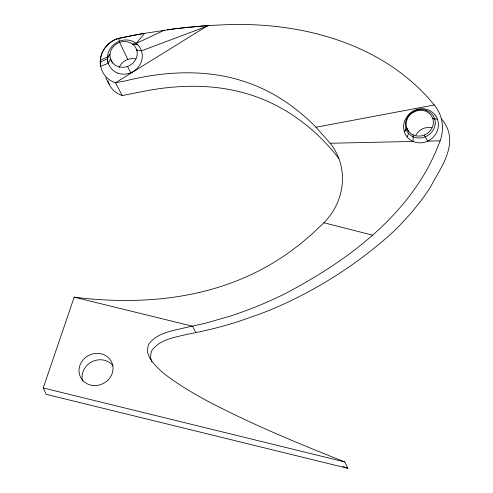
<?xml version="1.0" encoding="UTF-8"?>
<svg xmlns="http://www.w3.org/2000/svg" width="493" height="493" viewBox="0 0 493 493"><rect width="100%" height="100%" fill="white"/><g stroke="black" fill="none" stroke-linecap="round" stroke-linejoin="round"><path stroke-width="0.74" d="M134.799 35.126L118.215 38.485A24.243 22.727 -34.8 0 0 100.35 60.269L100.27 62.149A24.348 22.832 -35.3 0 0 100.658 66.185L108.287 63.314L110.549 59.006A13.829 12.652 -25.6 0 1 116.206 44.08A13.829 12.652 -25.6 0 1 132.58 44.179M208.323 25.55L222.62 24.872C299.787 21.113 383.683 42.983 434.259 104.984A39.311 36.864 -35.3 0 1 440.095 140.856A203.806 191.118 -35.3 0 1 425.126 172.76C393.704 226.373 341.101 263.847 287.228 292.577A374.477 351.152 -35.3 0 1 229.239 316.407L205.02 323.346L184.536 327.845C171.798 330.988 156.287 332.978 148.375 344.761L147.278 350.72C148.935 360.087 156.361 366.644 163.035 372.751C176.734 383.788 192.005 392.588 207.387 401.012C251.794 424.356 298.265 443.447 344.835 461.959L347.898 468.35L46.28 394.351L43.218 387.96L74.19 297.18C131.649 304.329 191.832 300.767 245.372 277.226A232.961 218.467 -35.3 0 0 286.908 253.981L299.744 244.46L312.075 234.052L323.907 222.762A62.901 58.987 -35.3 0 0 330.205 143.26L316.019 127.243C301.414 112.367 284.59 99.611 265.893 90.311A178.577 167.466 -35.3 0 0 231.821 77.919C197.138 69.482 160.669 72.194 126.276 80.692L115.485 82.787A24.249 22.74 -35.3 0 1 100.326 60.411A24.249 22.74 -35.3 0 1 118.647 38.331M407.144 136.925A17.501 16.411 -35.1 0 1 404.408 132.007L406.004 129.074A14.95 13.681 -25.6 0 0 408.549 133.406L407.138 136.931A17.853 16.744 -35.2 0 0 413.091 141.448A17.711 16.614 -35.2 0 0 427.702 141.127L440.095 140.856M100.27 62.149L107.456 58.772L110.007 54.168L107.499 56.905L100.338 60.269M112.515 63.11L110.549 59.006A13.798 12.627 -25.6 0 0 127.57 66.432A13.798 12.627 -25.6 0 0 136.925 56.22A13.798 12.627 -25.6 0 0 132.617 44.148L136.222 43.415L144.572 33.333L175.57 28.656L207.793 25.587L115.485 82.787L122.239 95.55L140.856 91.889A275.698 252.256 -25.6 0 1 159.541 88.654C182.718 85.449 206.438 85.227 229.485 89.547A179.612 164.342 -25.6 0 1 268.679 101.804C296.324 114.407 320.314 134.416 338.808 158.426M406.035 129.061A15.388 14.081 -25.6 0 1 410.644 113.606L415.426 110.648A14.741 13.484 -25.6 0 1 423.992 109.717L426.106 110.272M117.956 73.192A17.674 16.577 -35.3 0 1 108.916 64.873L108.287 63.314A17.465 16.374 -35.3 0 1 107.462 58.772L107.449 58.186A17.36 16.275 -35.2 0 1 107.499 56.905A17.834 16.744 -35 0 1 119.571 41.135A17.686 16.577 -34.9 0 1 136.222 43.415L164.465 30.147M208.872 25.519L141.485 50.847L136.647 49.793L137.165 50.859M413.122 134.835A13.835 12.658 -25.6 0 1 411.205 113.729A13.835 12.658 -25.6 0 1 432.786 118.573A13.816 12.645 -25.6 0 1 424.183 135.076L422.113 135.723A14.057 12.861 -25.6 0 1 415.051 135.569L413.109 134.848L413.097 141.448L330.205 143.26M118.924 38.251L118.215 38.485L129.862 36.088M128.242 73.654L130.768 72.81L127.576 66.45M442.129 119.559A40.864 37.388 -25.6 0 1 444.754 123.182L447.114 127.712A39.551 36.186 -25.6 0 1 449.634 137.609C450.688 155.763 438.542 171.416 430.642 186.699A209.494 191.678 -25.6 0 1 421.416 200.201L411.144 213.044L399.946 225.196A246.29 225.35 -25.6 0 1 387.929 236.64C358.602 262.307 325.737 283.962 290.623 300.866A371.204 339.634 -25.6 0 1 259.848 314.047L238.797 321.405A383.209 350.622 -25.6 0 1 195.758 332.639L187.599 334.236C174.861 337.378 159.35 339.369 151.437 351.152L150.34 357.111L151.795 361.77M130.127 35.989L138.071 34.51M316.019 127.243L434.259 104.984M134.94 35.071L144.572 33.333L138.151 34.473M167.047 29.783L187.778 27.263L205.945 25.71M206.678 25.661L208.336 25.55M132.623 44.148L137.59 44.604A17.773 16.663 -35.2 0 1 141.485 50.847A17.859 16.744 -35.2 0 1 130.756 72.779M424.19 135.088L427.702 141.127A17.81 16.707 -35.2 0 0 437.445 119.22L432.805 118.566L434.734 118.979A15.221 13.927 -25.6 0 1 435.208 123.829M74.19 297.18L192.695 326.255L195.758 332.646M43.218 387.96L344.835 461.959M323.907 222.762L372.455 235.13M342.962 466.372L347.898 468.35M410.632 113.593L411.026 113.852M136.222 43.415L137.59 44.604M441.297 118.579L441.716 119.066M105.65 77.598L109.144 84.198M408.679 131.896L406.707 127.779L404.408 132.007L403.668 128.433A18.309 17.169 -35.2 0 1 404.932 120.206L407.902 115.35A18.321 17.181 -35.2 0 1 414.804 110.222L416.591 109.532A17.674 16.571 -35.2 0 1 435.683 115.904M127.816 59.45L119.62 42.343L118.696 38.479M119.158 67.486A13.853 12.676 -25.6 0 1 135.606 58.895M128.155 73.636A17.859 16.744 -35.2 0 1 117.876 73.161M108.287 63.314A17.699 16.602 -35.3 0 1 107.449 58.772M122.252 95.525A24.219 22.16 -25.6 0 1 108.004 80.938M408.549 133.406A15.209 13.915 -25.6 0 0 412.992 136.703L413.682 136.992A15.018 13.736 -25.6 0 0 424.245 137.208L424.984 136.955A15.406 14.1 -25.6 0 0 435.171 123.829M435.775 115.837A17.575 16.485 -35.2 0 1 437.476 119.207M426.1 110.29A15.308 14.007 -25.6 0 1 434.758 118.967M415.926 135.051A13.853 12.676 -25.6 0 1 431.782 127.705M82.639 381.071A17.28 15.807 -25.6 0 1 91.938 361.745A17.28 15.807 -25.6 0 1 113.076 365.806M93.306 385.489A17.28 15.807 -25.6 0 0 111.917 362.706A17.28 15.807 -25.6 0 0 82.824 360.186A17.28 15.807 -25.6 0 0 93.306 385.489"/></g></svg>
